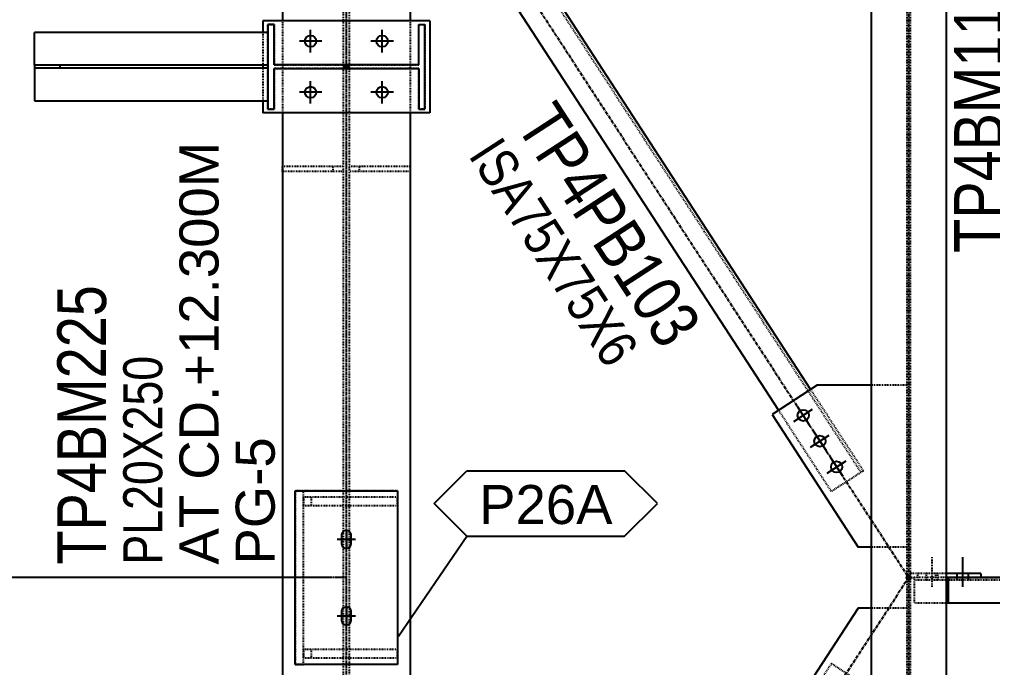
# Model space of a CAD drawing. Header units: millimetres. Extents: x 2102 to 21371, y 12217 to 26594.
# Drawn here: x 7992 to 9896, y 17845 to 19113 of the extents above; entities that cross this region are included whole.
import ezdxf

# ---------------------------------------------------------------- set-up
doc = ezdxf.new("R2010")
doc.units = ezdxf.units.MM
for name, pattern in [('CENTER', [12.7, 7.9375, -1.5875, 1.5875, -1.5875]), ('DXK_LINE_DOT2', [3.9198, 1.9599, -1.9599]), ('DXK_LINE_DOT3', [5.9187, 2.979, -0.9799, 0.9799, -0.9799]), ('DXK_LINE_DOT5', [7.8785, 2.979, -0.9799, 0.9799, -0.9799, 0.9799, -0.9799])]:
    doc.linetypes.add(name, pattern=pattern)
for name, color, linetype in [('1', 7, 'Continuous'), ('2', 7, 'Continuous'), ('4', 7, 'Continuous'), ('6', 7, 'Continuous'), ('7', 7, 'Continuous'), ('8', 7, 'Continuous')]:
    doc.layers.add(name, color=color, linetype=linetype)
doc.styles.add('Arial', font='arial.ttf', dxfattribs={"height": 0.2})
doc.styles.add('Arial Narrow', font='ARIALN.TTF', dxfattribs={"height": 0.2})

# ---------------------------------------------------------------- blocks, each defined once
blk = doc.blocks.new('GridLine-116860372-116902 - 114867')
at = {"layer": '2', "color": 7, "linetype": 'DXK_LINE_DOT5'}
blk.add_line((9575.6, 12454.5), (9575.6, 27661.7), dxfattribs=at)
blk = doc.blocks.new('Part-116860372-114982 - 114867')
at = {"layer": '1', "color": 6, "linetype": 'DXK_LINE_DOT2'}
for p, q in [((10946.6, 18908.3), (10946.6, 15470.2)), ((10954.5, 18908.3), (10954.5, 15470.2))]:
    blk.add_line(p, q, dxfattribs=at)
at = {"layer": '2', "color": 2, "linetype": 'Continuous'}
for p, q in [((10859.1, 18914.6), (10859.1, 15464)), ((11042.1, 18914.6), (11042.1, 15464))]:
    blk.add_line(p, q, dxfattribs=at)
at = {"layer": '4', "color": 4, "linetype": 'CENTER'}
blk.add_line((10950.6, 19070.8), (10950.6, 15320.8), dxfattribs=at)
blk = doc.blocks.new('Bolt-116860372-157446 - 114867')
at = {"layer": '2', "color": 1, "linetype": 'Continuous'}
for p, q in [((9488.1, 18480.8), (9488.1, 18535.8)), ((9663.1, 18480.8), (9663.1, 18535.8)), ((9515.6, 18508.3), (9460.6, 18508.3)), ((9690.6, 18508.3), (9635.6, 18508.3)), ((9488.1, 18355.8), (9488.1, 18410.8)), ((9663.1, 18355.8), (9663.1, 18410.8)), ((9515.6, 18383.3), (9460.6, 18383.3)), ((9690.6, 18383.3), (9635.6, 18383.3))]:
    blk.add_line(p, q, dxfattribs=at)
for centre in [(9488.1, 18508.3), (9663.1, 18508.3), (9488.1, 18383.3), (9663.1, 18383.3)]:
    blk.add_circle(centre, 13.8, dxfattribs=at)
blk = doc.blocks.new('Part-116860372-115030 - 114867')
at = {"layer": '4', "linetype": 'Continuous'}
for points in [[(10950.6, 17190.8, -1), (10950.6, 17200.8, -1)], [(12325.6, 17190.8, -1), (12325.6, 17200.8, -1)]]:
    blk.add_hatch(color=4, dxfattribs=at).paths.add_polyline_path(points)
at = {"layer": '1', "color": 6, "linetype": 'DXK_LINE_DOT2'}
for p, q in [((10964.5, 17195.8), (10964.5, 17133.3)), ((11048.3, 17195.8), (10964.5, 17195.8)), ((11042.1, 17189.6), (10964.5, 17189.6)), ((12236.1, 17189.6), (11048.3, 17189.6)), ((12236.1, 17195.8), (12312, 17195.8)), ((12312, 17189.6), (12242.3, 17189.6)), ((12312, 17195.8), (12312, 17133.3)), ((11042.1, 17133.3), (10964.5, 17133.3)), ((12312, 17133.3), (12242.3, 17133.3))]:
    blk.add_line(p, q, dxfattribs=at)
at = {"layer": '2', "color": 2, "linetype": 'Continuous'}
for p, q in [((11048.3, 17189.6), (11042.1, 17189.6)), ((12236.1, 17195.8), (11048.3, 17195.8)), ((11048.3, 17133.3), (11048.3, 17195.8)), ((12236.1, 17195.8), (12236.1, 17133.3)), ((12242.3, 17189.6), (12236.1, 17189.6)), ((12242.3, 17133.3), (11042.1, 17133.3))]:
    blk.add_line(p, q, dxfattribs=at)
at = {"layer": '4', "color": 4, "linetype": 'CENTER'}
for p, q in [((10950.6, 17195.8), (10964.5, 17195.8)), ((11048.3, 17195.8), (12236.1, 17195.8)), ((12312, 17195.8), (12325.6, 17195.8))]:
    blk.add_line(p, q, dxfattribs=at)
at = {"layer": '4', "color": 4, "linetype": 'Continuous'}
for centre in [(10950.6, 17195.8), (12325.6, 17195.8)]:
    blk.add_circle(centre, 5, dxfattribs=at)
blk = doc.blocks.new('Part-116860372-115078 - 114867')
at = {"layer": '4', "linetype": 'Continuous'}
for points in [[(10950.6, 17190.8, -1), (10950.6, 17200.8, -1)], [(9731.8, 15315.8, -1), (9731.8, 15325.8, -1)]]:
    blk.add_hatch(color=4, dxfattribs=at).paths.add_polyline_path(points)
at = {"layer": '1', "color": 6, "linetype": 'DXK_LINE_DOT2'}
for p, q in [((10761.7, 16985.6), (10632.3, 16786.4)), ((10761.7, 16985.6), (10840.3, 16934.5)), ((10834, 16938.6), (9890.4, 15486.8)), ((10840.3, 16934.5), (10710.9, 16735.3)), ((9947.5, 15732.9), (9818.1, 15533.8)), ((9896.7, 15482.7), (10026.1, 15681.8)), ((9896.7, 15482.7), (9818.1, 15533.8))]:
    blk.add_line(p, q, dxfattribs=at)
at = {"layer": '2', "color": 2, "linetype": 'Continuous'}
for p, q in [((10632.3, 16786.4), (9947.5, 15732.9)), ((10710.9, 16735.3), (10026.1, 15681.8))]:
    blk.add_line(p, q, dxfattribs=at)
at = {"layer": '4', "color": 4, "linetype": 'CENTER'}
blk.add_line((10950.6, 17195.8), (9731.8, 15320.8), dxfattribs=at)
at = {"layer": '4', "color": 4, "linetype": 'Continuous'}
for centre in [(10950.6, 17195.8), (9731.8, 15320.8)]:
    blk.add_circle(centre, 5, dxfattribs=at)
blk = doc.blocks.new('Part-116860372-115079 - 114867')
at = {"layer": '4', "linetype": 'Continuous'}
for points in [[(9731.8, 19065.8, -1), (9731.8, 19075.8, -1)], [(10950.6, 17190.8, -1), (10950.6, 17200.8, -1)]]:
    blk.add_hatch(color=4, dxfattribs=at).paths.add_polyline_path(points)
at = {"layer": '1', "color": 6, "linetype": 'DXK_LINE_DOT2'}
for p, q in [((9826.6, 18844.7), (9905.2, 18895.8)), ((9898.9, 18891.7), (10834, 17453.1)), ((9905.2, 18895.8), (10034.6, 18696.7)), ((9826.6, 18844.7), (9956, 18645.6)), ((10840.3, 17457.2), (10710.9, 17656.3)), ((10632.3, 17605.2), (10761.7, 17406.1)), ((10840.3, 17457.2), (10761.7, 17406.1))]:
    blk.add_line(p, q, dxfattribs=at)
at = {"layer": '2', "color": 2, "linetype": 'Continuous'}
for p, q in [((10034.6, 18696.7), (10710.9, 17656.3)), ((9956, 18645.6), (10632.3, 17605.2))]:
    blk.add_line(p, q, dxfattribs=at)
at = {"layer": '4', "color": 4, "linetype": 'CENTER'}
blk.add_line((9731.8, 19070.8), (10950.6, 17195.8), dxfattribs=at)
at = {"layer": '4', "color": 4, "linetype": 'Continuous'}
for centre in [(9731.8, 19070.8), (10950.6, 17195.8)]:
    blk.add_circle(centre, 5, dxfattribs=at)
blk = doc.blocks.new('Part-116860372-115137 - 114867')
at = {"layer": '4', "linetype": 'Continuous'}
blk.add_hatch(color=4, dxfattribs=at).paths.add_polyline_path([(9575.6, 18440.8, -1), (9575.6, 18450.8, -1)])
at = {"layer": '1', "color": 6, "linetype": 'DXK_LINE_DOT2'}
for p, q in [((9383.9, 18342.3), (9383.9, 18549.4)), ((9383.9, 18549.4), (9398.7, 18549.4)), ((9398.7, 18549.4), (9398.7, 18450)), ((9752.4, 18450), (9752.4, 18549.4)), ((9752.4, 18549.4), (9767.2, 18549.4)), ((9767.2, 18549.4), (9767.2, 18342.3)), ((9398.7, 18450), (9752.4, 18450)), ((9752.4, 18441.6), (9398.7, 18441.6)), ((9398.7, 18441.6), (9398.7, 18342.3)), ((9752.4, 18342.3), (9752.4, 18441.6)), ((9398.7, 18342.3), (9383.9, 18342.3)), ((9767.2, 18342.3), (9752.4, 18342.3))]:
    blk.add_line(p, q, dxfattribs=at)
at = {"layer": '2', "color": 2, "linetype": 'Continuous'}
for p, q in [((9398.7, 18549.4), (9383.9, 18549.4)), ((9383.9, 18549.4), (9383.9, 18342.3)), ((9398.7, 18450), (9398.7, 18549.4)), ((9752.4, 18450), (9752.4, 18549.4)), ((9752.4, 18549.4), (9767.2, 18549.4)), ((9767.2, 18342.3), (9767.2, 18549.4)), ((9752.4, 18450), (9398.7, 18450)), ((9398.7, 18342.3), (9398.7, 18441.6)), ((9398.7, 18441.6), (9752.4, 18441.6)), ((9752.4, 18441.6), (9752.4, 18342.3)), ((9383.9, 18342.3), (9398.7, 18342.3)), ((9752.4, 18342.3), (9767.2, 18342.3))]:
    blk.add_line(p, q, dxfattribs=at)
at = {"layer": '4', "color": 4, "linetype": 'CENTER'}
blk.add_line((9575.6, 18445.8), (9575.6, 18445.8), dxfattribs=at)
at = {"layer": '4', "color": 4, "linetype": 'Continuous'}
blk.add_circle((9575.6, 18445.8), 5, dxfattribs=at)
blk = doc.blocks.new('Part-116860372-157457 - 114867')
at = {"layer": '1', "color": 6, "linetype": 'DXK_LINE_DOT2'}
for p, q in [((9700.6, 17408.3), (9450.6, 17408.3)), ((9450.6, 17408.3), (9450.6, 16983.3)), ((9700.6, 17408.3), (9700.6, 16983.3)), ((9700.6, 16983.3), (9450.6, 16983.3))]:
    blk.add_line(p, q, dxfattribs=at)
blk = doc.blocks.new('Part-116860372-115645 - 114867')
at = {"layer": '1', "color": 6, "linetype": 'DXK_LINE_DOT2'}
for p, q in [((11042.1, 17205.8), (10954.5, 17205.8)), ((10973.3, 17195.8), (10973.3, 17205.8)), ((11017, 17195.8), (11017, 17205.8))]:
    blk.add_line(p, q, dxfattribs=at)
at = {"layer": '2', "color": 2, "linetype": 'Continuous'}
for p, q in [((11127, 17205.8), (11042.1, 17205.8)), ((11048.3, 17195.8), (11042.1, 17195.8)), ((11127, 17205.8), (11127, 17195.8))]:
    blk.add_line(p, q, dxfattribs=at)
blk = doc.blocks.new('Bolt-116860372-115646 - 114867')
at = {"layer": '1', "color": 1, "linetype": 'DXK_LINE_DOT2'}
for p, q in [((11008.3, 17173.3), (11008.3, 17245.8)), ((10994.5, 17195.8), (10994.5, 17205.8)), ((10994.5, 17189.6), (10994.5, 17195.8)), ((11022, 17195.8), (11022, 17205.8)), ((11022, 17189.6), (11022, 17195.8))]:
    blk.add_line(p, q, dxfattribs=at)
at = {"layer": '2', "color": 1, "linetype": 'Continuous'}
for p, q in [((11083.3, 17173.3), (11083.3, 17245.8)), ((11069.5, 17195.8), (11069.5, 17205.8)), ((11069.5, 17189.6), (11069.5, 17195.8)), ((11097, 17195.8), (11097, 17205.8)), ((11097, 17189.6), (11097, 17195.8))]:
    blk.add_line(p, q, dxfattribs=at)
blk = doc.blocks.new('Part-116860372-116340 - 114867')
at = {"layer": '1', "color": 6, "linetype": 'DXK_LINE_DOT2'}
for p, q in [((10946.6, 17666.5), (10859.1, 17666.5)), ((10946.6, 17270.5), (10859.1, 17270.5))]:
    blk.add_line(p, q, dxfattribs=at)
at = {"layer": '2', "color": 2, "linetype": 'Continuous'}
for p, q in [((10726.6, 17666.5), (10616.6, 17595)), ((10859.1, 17666.5), (10726.6, 17666.5)), ((10616.6, 17595), (10826.9, 17270.5)), ((10859.1, 17270.5), (10826.9, 17270.5))]:
    blk.add_line(p, q, dxfattribs=at)
blk = doc.blocks.new('Part-116860372-157357 - 114867')
at = {"layer": '2', "color": 2, "linetype": 'Continuous'}
for p, q in [((9450.6, 17408.3), (9700.6, 17408.3)), ((9450.6, 16983.3), (9450.6, 17408.3)), ((9700.6, 17408.3), (9700.6, 16983.3)), ((9700.6, 16983.3), (9450.6, 16983.3))]:
    blk.add_line(p, q, dxfattribs=at)
blk = doc.blocks.new('Bolt-116860372-116341 - 114867')
at = {"layer": '2', "color": 1, "linetype": 'Continuous'}
for p, q in [((10677.8, 17615.5), (10707.8, 17569.3)), ((10669.8, 17577.4), (10715.9, 17607.4)), ((10710.6, 17514.5), (10756.7, 17544.5)), ((10718.7, 17552.6), (10748.7, 17506.5)), ((10751.5, 17451.6), (10797.6, 17481.6)), ((10759.6, 17489.7), (10789.5, 17443.6))]:
    blk.add_line(p, q, dxfattribs=at)
for centre in [(10692.8, 17592.4), (10733.7, 17529.5), (10774.6, 17466.6)]:
    blk.add_circle(centre, 13.7, dxfattribs=at)
blk = doc.blocks.new('Part-116860372-116343 - 114867')
at = {"layer": '1', "color": 6, "linetype": 'DXK_LINE_DOT2'}
for p, q in [((10946.6, 17121.2), (10859.1, 17121.2)), ((10946.6, 16725.1), (10859.1, 16725.1))]:
    blk.add_line(p, q, dxfattribs=at)
at = {"layer": '2', "color": 2, "linetype": 'Continuous'}
for p, q in [((10826.9, 17121.2), (10616.6, 16796.7)), ((10859.1, 17121.2), (10826.9, 17121.2)), ((10616.6, 16796.7), (10726.6, 16725.1)), ((10859.1, 16725.1), (10726.6, 16725.1))]:
    blk.add_line(p, q, dxfattribs=at)
blk = doc.blocks.new('Part-116860372-154699 - 114867')
at = {"layer": '2', "color": 2, "linetype": 'Continuous'}
for p, q in [((8813.1, 18449.4), (8813.1, 18529.1)), ((9383.9, 18529.1), (8813.1, 18529.1)), ((9383.9, 18449.4), (8813.1, 18449.4)), ((8813.1, 18449.4), (8813.1, 18362.6)), ((8875.6, 18442.3), (8875.6, 18449.4)), ((9383.9, 18442.3), (8813.1, 18442.3)), ((8813.1, 18362.6), (9383.9, 18362.6))]:
    blk.add_line(p, q, dxfattribs=at)
blk = doc.blocks.new('Part-116860372-157355 - 114867')
at = {"layer": '1', "color": 6, "linetype": 'DXK_LINE_DOT2'}
for p, q in [((9450.6, 16983.3), (9450.6, 17408.3)), ((9450.6, 17408.3), (9470.6, 17408.3)), ((9470.6, 16983.3), (9470.6, 17408.3)), ((9450.6, 16983.3), (9470.6, 16983.3))]:
    blk.add_line(p, q, dxfattribs=at)
blk = doc.blocks.new('Part-116860372-157356 - 114867')
at = {"layer": '1', "color": 6, "linetype": 'DXK_LINE_DOT2'}
for p, q in [((9700.6, 17019.6), (9470.6, 17019.6)), ((9470.6, 17019.6), (9470.6, 16999.6)), ((9489.3, 17019.6), (9489.3, 16999.6)), ((9700.6, 16999.6), (9700.6, 17019.6)), ((9470.6, 16999.6), (9700.6, 16999.6))]:
    blk.add_line(p, q, dxfattribs=at)
blk = doc.blocks.new('Part-116860372-157358 - 114867')
at = {"layer": '1', "color": 6, "linetype": 'DXK_LINE_DOT2'}
for p, q in [((9700.6, 17392.1), (9470.6, 17392.1)), ((9470.6, 17392.1), (9470.6, 17372.1)), ((9489.3, 17392.1), (9489.3, 17372.1)), ((9700.6, 17372.1), (9700.6, 17392.1)), ((9470.6, 17372.1), (9700.6, 17372.1))]:
    blk.add_line(p, q, dxfattribs=at)
blk = doc.blocks.new('Bolt-116860372-157359 - 114867')
at = {"layer": '2', "color": 1, "linetype": 'Continuous'}
for p, q in [((9564.3, 17300.8), (9565.2, 17305.1)), ((9565.2, 17305.1), (9567.6, 17308.8)), ((9567.6, 17308.8), (9571.3, 17311.2)), ((9571.3, 17311.2), (9575.6, 17312.1)), ((9575.6, 17312.1), (9575.6, 17312.1)), ((9575.6, 17312.1), (9579.9, 17311.2)), ((9575.6, 17312.1), (9575.6, 17267.1)), ((9579.9, 17311.2), (9583.5, 17308.8)), ((9583.5, 17308.8), (9586, 17305.1)), ((9586, 17305.1), (9586.8, 17300.8)), ((9553.1, 17289.6), (9598.1, 17289.6)), ((9564.3, 17278.3), (9564.3, 17300.8)), ((9565.2, 17274), (9564.3, 17278.3)), ((9586.8, 17278.3), (9586, 17274)), ((9586.8, 17300.8), (9586.8, 17278.3)), ((9567.6, 17270.4), (9565.2, 17274)), ((9571.3, 17267.9), (9567.6, 17270.4)), ((9575.6, 17267.1), (9571.3, 17267.9)), ((9579.9, 17267.9), (9575.6, 17267.1)), ((9575.6, 17267.1), (9575.6, 17267.1)), ((9583.5, 17270.4), (9579.9, 17267.9)), ((9586, 17274), (9583.5, 17270.4)), ((9564.3, 17113.3), (9565.2, 17117.6)), ((9564.3, 17090.8), (9564.3, 17113.3)), ((9565.2, 17117.6), (9567.6, 17121.3)), ((9567.6, 17121.3), (9571.3, 17123.7)), ((9571.3, 17123.7), (9575.6, 17124.6)), ((9575.6, 17124.6), (9575.6, 17124.6)), ((9575.6, 17124.6), (9579.9, 17123.7)), ((9575.6, 17124.6), (9575.6, 17079.6)), ((9579.9, 17123.7), (9583.5, 17121.3)), ((9583.5, 17121.3), (9586, 17117.6)), ((9586, 17117.6), (9586.8, 17113.3)), ((9586.8, 17113.3), (9586.8, 17090.8)), ((9553.1, 17102.1), (9598.1, 17102.1)), ((9565.2, 17086.5), (9564.3, 17090.8)), ((9586.8, 17090.8), (9586, 17086.5)), ((9567.6, 17082.9), (9565.2, 17086.5)), ((9571.3, 17080.4), (9567.6, 17082.9)), ((9575.6, 17079.6), (9571.3, 17080.4)), ((9579.9, 17080.4), (9575.6, 17079.6)), ((9575.6, 17079.6), (9575.6, 17079.6)), ((9583.5, 17082.9), (9579.9, 17080.4)), ((9586, 17086.5), (9583.5, 17082.9))]:
    blk.add_line(p, q, dxfattribs=at)
blk = doc.blocks.new('Part-116860372-157432 - 114867')
at = {"layer": '1', "color": 6, "linetype": 'DXK_LINE_DOT2'}
for p, q in [((9568.1, 20930.8), (9568.1, 12960.8)), ((9583.1, 12960.8), (9583.1, 20930.8))]:
    blk.add_line(p, q, dxfattribs=at)
blk = doc.blocks.new('Part-116860372-157433 - 114867')
at = {"layer": '1', "color": 6, "linetype": 'DXK_LINE_DOT2'}
for p, q in [((9419.3, 18558.3), (9419.3, 18333.3)), ((9731.8, 18558.3), (9731.8, 18333.3))]:
    blk.add_line(p, q, dxfattribs=at)
at = {"layer": '2', "color": 2, "linetype": 'Continuous'}
for p, q in [((9419.3, 18914.6), (9419.3, 18558.3)), ((9731.8, 18914.6), (9731.8, 18558.3)), ((9419.3, 18333.3), (9419.3, 16058.3)), ((9731.8, 18333.3), (9731.8, 16058.3))]:
    blk.add_line(p, q, dxfattribs=at)
blk = doc.blocks.new('Part-116860372-157445 - 114867')
at = {"layer": '1', "color": 6, "linetype": 'DXK_LINE_DOT2'}
blk.add_line((9371.4, 18529.1), (9371.4, 18362.6), dxfattribs=at)
at = {"layer": '2', "color": 2, "linetype": 'Continuous'}
for p, q in [((9371.4, 18558.3), (9371.4, 18529.1)), ((9779.7, 18558.3), (9371.4, 18558.3)), ((9779.7, 18558.3), (9779.7, 18333.3)), ((9371.4, 18362.6), (9371.4, 18333.3)), ((9779.7, 18333.3), (9371.4, 18333.3))]:
    blk.add_line(p, q, dxfattribs=at)
blk = doc.blocks.new('Part-116860372-157468 - 114867')
at = {"layer": '1', "color": 6, "linetype": 'DXK_LINE_DOT2'}
for p, q in [((9583.1, 18202.1), (9731.8, 18202.1)), ((9731.8, 18189.6), (9583.1, 18189.6)), ((9608.1, 18189.6), (9608.1, 18202.1)), ((9731.8, 18202.1), (9731.8, 18189.6))]:
    blk.add_line(p, q, dxfattribs=at)
blk = doc.blocks.new('Part-116860372-157469 - 114867')
at = {"layer": '1', "color": 6, "linetype": 'DXK_LINE_DOT2'}
for p, q in [((9419.3, 18189.6), (9419.3, 18202.1)), ((9419.3, 18202.1), (9568.1, 18202.1)), ((9568.1, 18189.6), (9419.3, 18189.6)), ((9543.1, 18189.6), (9543.1, 18202.1))]:
    blk.add_line(p, q, dxfattribs=at)
blk = doc.blocks.new('Line-116860372-131663 - 114867')
at = {"layer": '7', "color": 1, "linetype": 'DXK_LINE_DOT3'}
blk.add_line((9575.6, 17195.8), (7450.6, 17195.8), dxfattribs=at)
blk = doc.blocks.new('StraightDimension-116860372-126109 - 114867')
at = {"layer": '6', "color": 3, "linetype": 'Continuous'}
for p, q in [((8654.9, 19040.8), (8594.9, 19100.8)), ((9681.8, 19070.8), (8504.9, 19070.8)), ((8624.9, 17195.8), (8624.9, 19070.8)), ((8594.9, 17225.8), (8654.9, 17165.8)), ((9525.6, 17195.8), (8504.9, 17195.8))]:
    blk.add_line(p, q, dxfattribs=at)
at = {"color": 0}
blk.add_wipeout([(8609.9, 18385.7), (8399.9, 18385.7), (8399.9, 17881), (8609.9, 17881)], dxfattribs=at).dxf.layer = '6'
at = {"layer": '6', "color": 7, "style": 'Arial'}
blk.add_text('1500', height=143.26, rotation=90.0002, dxfattribs=at).set_placement((8579.9, 17911))
blk = doc.blocks.new('StraightDimension-116860372-126110 - 114867')
at = {"layer": '6', "color": 3, "linetype": 'Continuous'}
for p, q in [((8654.9, 17165.8), (8594.9, 17225.8)), ((9525.6, 17195.8), (8504.9, 17195.8)), ((8624.9, 15320.8), (8624.9, 17195.8)), ((8594.9, 15350.8), (8654.9, 15290.8)), ((9288.1, 15320.8), (8504.9, 15320.8))]:
    blk.add_line(p, q, dxfattribs=at)
at = {"color": 0}
blk.add_wipeout([(8609.9, 16510.7), (8399.9, 16510.7), (8399.9, 16006), (8609.9, 16006)], dxfattribs=at).dxf.layer = '6'
at = {"layer": '6', "color": 7, "style": 'Arial'}
blk.add_text('1500', height=143.26, rotation=90.0002, dxfattribs=at).set_placement((8579.9, 16036))
blk = doc.blocks.new('StraightDimension-116860372-120026 - 114867')
at = {"layer": '6', "color": 3, "linetype": 'Continuous'}
blk.add_line((9525.6, 17195.8), (8120.1, 17195.8), dxfattribs=at)
blk = doc.blocks.new('StraightDimension-116860372-120027 - 114867')
at = {"layer": '6', "color": 3, "linetype": 'Continuous'}
blk.add_line((9525.6, 17195.8), (8120.1, 17195.8), dxfattribs=at)
blk = doc.blocks.new('Mark-116860372-159766 - 114867')
at = {"color": 0}
blk.add_wipeout([(10348.5, 17748.3), (10453.3, 17816.4), (10092.4, 18371.6), (9987.6, 18303.5)], dxfattribs=at).dxf.layer = '8'
blk.add_wipeout([(10348.5, 17748.3), (10453.3, 17816.4), (10092.4, 18371.6), (9987.6, 18303.5)], dxfattribs=at).dxf.layer = '8'
blk.add_wipeout([(10214.2, 17702.6), (10298, 17757.1), (9956.1, 18283.1), (9872.3, 18228.6)], dxfattribs=at).dxf.layer = '8'
blk.add_wipeout([(10214.2, 17702.6), (10298, 17757.1), (9956.1, 18283.1), (9872.3, 18228.6)], dxfattribs=at).dxf.layer = '8'
at = {"layer": '8', "color": 7, "style": 'Arial Narrow'}
for s, height, p in [('TP4PB103', 119.3, (9987.6, 18303.5)), ('ISA75X75X6', 95.44, (9872.3, 18228.6))]:
    blk.add_text(s, height=height, rotation=-56.9749, dxfattribs=at).set_placement(p)
blk = doc.blocks.new('Mark-116860372-157506 - 114867')
at = {"color": 0}
for points in [[(9262.9, 18261), (9162.9, 18261), (9162.9, 17227.6), (9262.9, 17227.6)], [(8987.9, 17912.6), (8862.9, 17912.6), (8862.9, 17227.6), (8987.9, 17227.6)], [(9125.4, 17739.3), (9025.4, 17739.3), (9025.4, 17227.6), (9125.4, 17227.6)], [(9400.4, 17538.7), (9300.4, 17538.7), (9300.4, 17227.6), (9400.4, 17227.6)]]:
    blk.add_wipeout(points, dxfattribs=at).dxf.layer = '8'
for points in [[(9262.9, 18261), (9162.9, 18261), (9162.9, 17227.6), (9262.9, 17227.6)], [(8987.9, 17912.6), (8862.9, 17912.6), (8862.9, 17227.6), (8987.9, 17227.6)], [(9125.4, 17739.3), (9025.4, 17739.3), (9025.4, 17227.6), (9125.4, 17227.6)], [(9400.4, 17538.7), (9300.4, 17538.7), (9300.4, 17227.6), (9400.4, 17227.6)]]:
    blk.add_wipeout(points, dxfattribs=at).dxf.layer = '8'
at = {"layer": '8', "color": 7}
for s, height, style, p in [('AT CD.+12.300M', 95.508, 'Arial', (9262.9, 17227.6)), ('TP4BM225', 119.3, 'Arial Narrow', (8987.9, 17227.6)), ('PL20X250', 95.44, 'Arial Narrow', (9125.4, 17227.6)), ('PG-5', 95.51, 'Arial', (9400.4, 17227.6))]:
    blk.add_text(s, height=height, rotation=90.0002, dxfattribs=dict(at, style=style)).set_placement(p)
blk = doc.blocks.new('Mark-116860372-129709 - 114867')
at = {"color": 0}
for points in [[(11318.8, 18776.2), (11218.8, 18776.2), (11218.8, 17990.5), (11318.8, 17990.5)], [(11181.3, 18675.5), (11056.3, 18675.5), (11056.3, 17990.5), (11181.3, 17990.5)]]:
    blk.add_wipeout(points, dxfattribs=at).dxf.layer = '8'
for points in [[(11318.8, 18776.2), (11218.8, 18776.2), (11218.8, 17990.5), (11318.8, 17990.5)], [(11181.3, 18675.5), (11056.3, 18675.5), (11056.3, 17990.5), (11181.3, 17990.5)]]:
    blk.add_wipeout(points, dxfattribs=at).dxf.layer = '8'
at = {"layer": '8', "color": 7, "style": 'Arial Narrow'}
for s, height, p in [('UB254X146X37', 95.443, (11318.8, 17990.5)), ('TP4BM115', 119.3, (11181.3, 17990.5))]:
    blk.add_text(s, height=height, rotation=90.0002, dxfattribs=at).set_placement(p)
blk = doc.blocks.new('Text-116860372-160314 - 114867')
at = {"layer": '7', "color": 6, "linetype": 'Continuous'}
for p, q in [((9790.2, 17376.7), (9870.2, 17456.7)), ((9870.2, 17456.7), (10256.2, 17456.7)), ((10336.2, 17376.7), (10256.2, 17456.7)), ((9870.2, 17296.7), (9790.2, 17376.7)), ((10256.2, 17296.7), (10336.2, 17376.7)), ((9702.8, 17052.5), (9870.2, 17296.7)), ((9870.2, 17296.7), (10256.2, 17296.7))]:
    blk.add_line(p, q, dxfattribs=at)
at = {"color": 0, "linetype": 'Continuous'}
blk.add_wipeout([(10226.2, 17326.7), (10226.2, 17426.7), (9900.2, 17426.7), (9900.2, 17326.7)], dxfattribs=at).dxf.layer = '7'
at = {"layer": '7', "color": 7, "linetype": 'Continuous', "style": 'Arial'}
blk.add_text('P26A', height=95.51, dxfattribs=at).set_placement((9900.2, 17326.7))

msp = doc.modelspace()

# ---------------------------------------------------------------- block references
at = {"xscale": 0.8, "yscale": 0.8, "zscale": 0.8}
for name in ['GridLine-116860372-116902 - 114867', 'Part-116860372-157433 - 114867', 'Part-116860372-157432 - 114867', 'Part-116860372-115079 - 114867', 'Part-116860372-114982 - 114867', 'Mark-116860372-129709 - 114867', 'Part-116860372-157445 - 114867', 'Part-116860372-115137 - 114867', 'Part-116860372-154699 - 114867', 'Bolt-116860372-157446 - 114867', 'Part-116860372-157469 - 114867', 'Part-116860372-157468 - 114867', 'Part-116860372-116340 - 114867', 'Bolt-116860372-116341 - 114867', 'Part-116860372-157457 - 114867', 'Part-116860372-157357 - 114867', 'Part-116860372-157355 - 114867', 'Part-116860372-157358 - 114867', 'Bolt-116860372-157359 - 114867', 'Bolt-116860372-115646 - 114867', 'Line-116860372-131663 - 114867', 'Part-116860372-115078 - 114867', 'Part-116860372-115030 - 114867', 'Part-116860372-115645 - 114867', 'Part-116860372-116343 - 114867', 'Part-116860372-157356 - 114867']:
    msp.add_blockref(name, (971.5, 4264.2), dxfattribs=at)

# ---------------------------------------------------------------- next in the draw order: block references
for name in ['StraightDimension-116860372-126109 - 114867', 'Mark-116860372-159766 - 114867', 'Text-116860372-160314 - 114867']:
    msp.add_blockref(name, (971.5, 4264.2), dxfattribs=at)

# ---------------------------------------------------------------- next in the draw order: block references
msp.add_blockref('StraightDimension-116860372-126110 - 114867', (971.5, 4264.2), dxfattribs=at)

# ---------------------------------------------------------------- next in the draw order: block references
msp.add_blockref('StraightDimension-116860372-120026 - 114867', (971.5, 4264.2), dxfattribs=at)

# ---------------------------------------------------------------- next in the draw order: block references
msp.add_blockref('StraightDimension-116860372-120027 - 114867', (971.5, 4264.2), dxfattribs=at)

# ---------------------------------------------------------------- next in the draw order: block references
msp.add_blockref('Mark-116860372-157506 - 114867', (971.5, 4264.2), dxfattribs=at)

doc.saveas('drawing.dxf')
